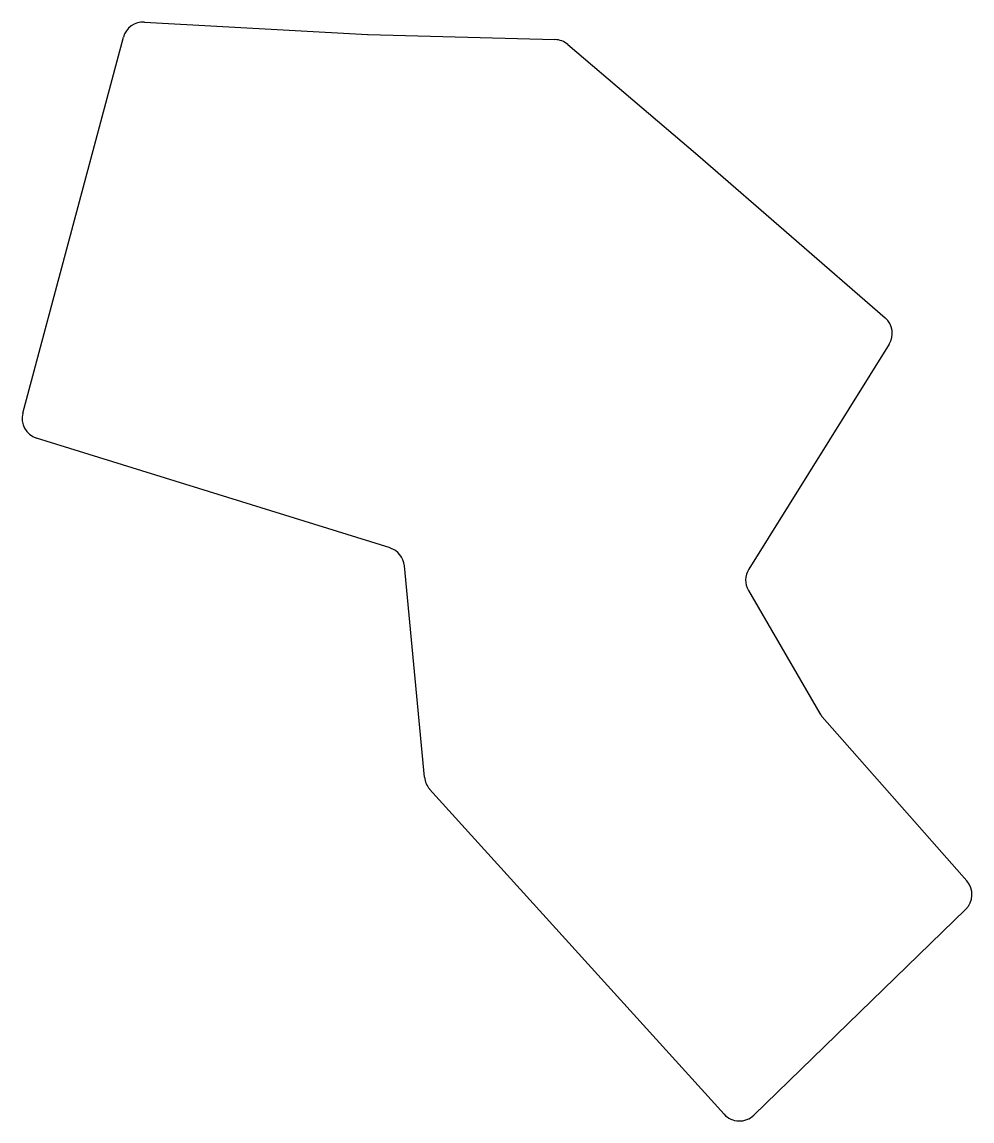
# Model space of a CAD drawing. Header units: millimetres. Extents: x -16 to 122, y -108 to 52.
import ezdxf

# ---------------------------------------------------------------- set-up
doc = ezdxf.new("R2010")
doc.units = ezdxf.units.MM

msp = doc.modelspace()

# ---------------------------------------------------------------- linework, layer by layer
at = {"linetype": 'CONTINUOUS'}
for p, q in [((1.85, 51.78), (34.35, 49.96)), ((34.44, 49.96), (61.64, 49.23)), ((-15.88, -5.18), (-1.21, 49.56)), ((63.5, 48.52), (82.44, 32.39)), ((82.46, 32.37), (109.75, 8.69)), ((110.33, 4.83), (89.86, -27.93)), ((37.62, -24.84), (-13.88, -8.82)), ((42.63, -58.23), (39.71, -27.42)), ((89.81, -31.03), (100.24, -48.96)), ((100.58, -49.43), (121.64, -73.35)), ((86.28, -107.34), (43.39, -59.97)), ((121.47, -77.48), (90.6, -107.48))]:
    msp.add_line(p, q, dxfattribs=at)
for centre, start, end in [((1.68, 48.79), 86.7958, 165), ((34.52, 52.96), 266.7958, 268.4692), ((61.56, 46.23), 49.575, 88.4692), ((80.49, 30.1), 49.0467, 49.575), ((107.78, 6.42), 328, 49.0467), ((-12.98, -5.96), 165, 252.7204), ((36.73, -27.71), 5.4121, 72.7204), ((92.4, -29.52), 148, 210.1795), ((102.83, -47.45), 210.1795, 221.3634), ((45.62, -57.95), 185.4121, 222.1575), ((119.38, -75.33), 314.1691, 41.3634), ((88.51, -105.32), 222.1575, 314.1691)]:
    msp.add_arc(centre, 3, start, end, dxfattribs=at)

doc.saveas('drawing.dxf')
